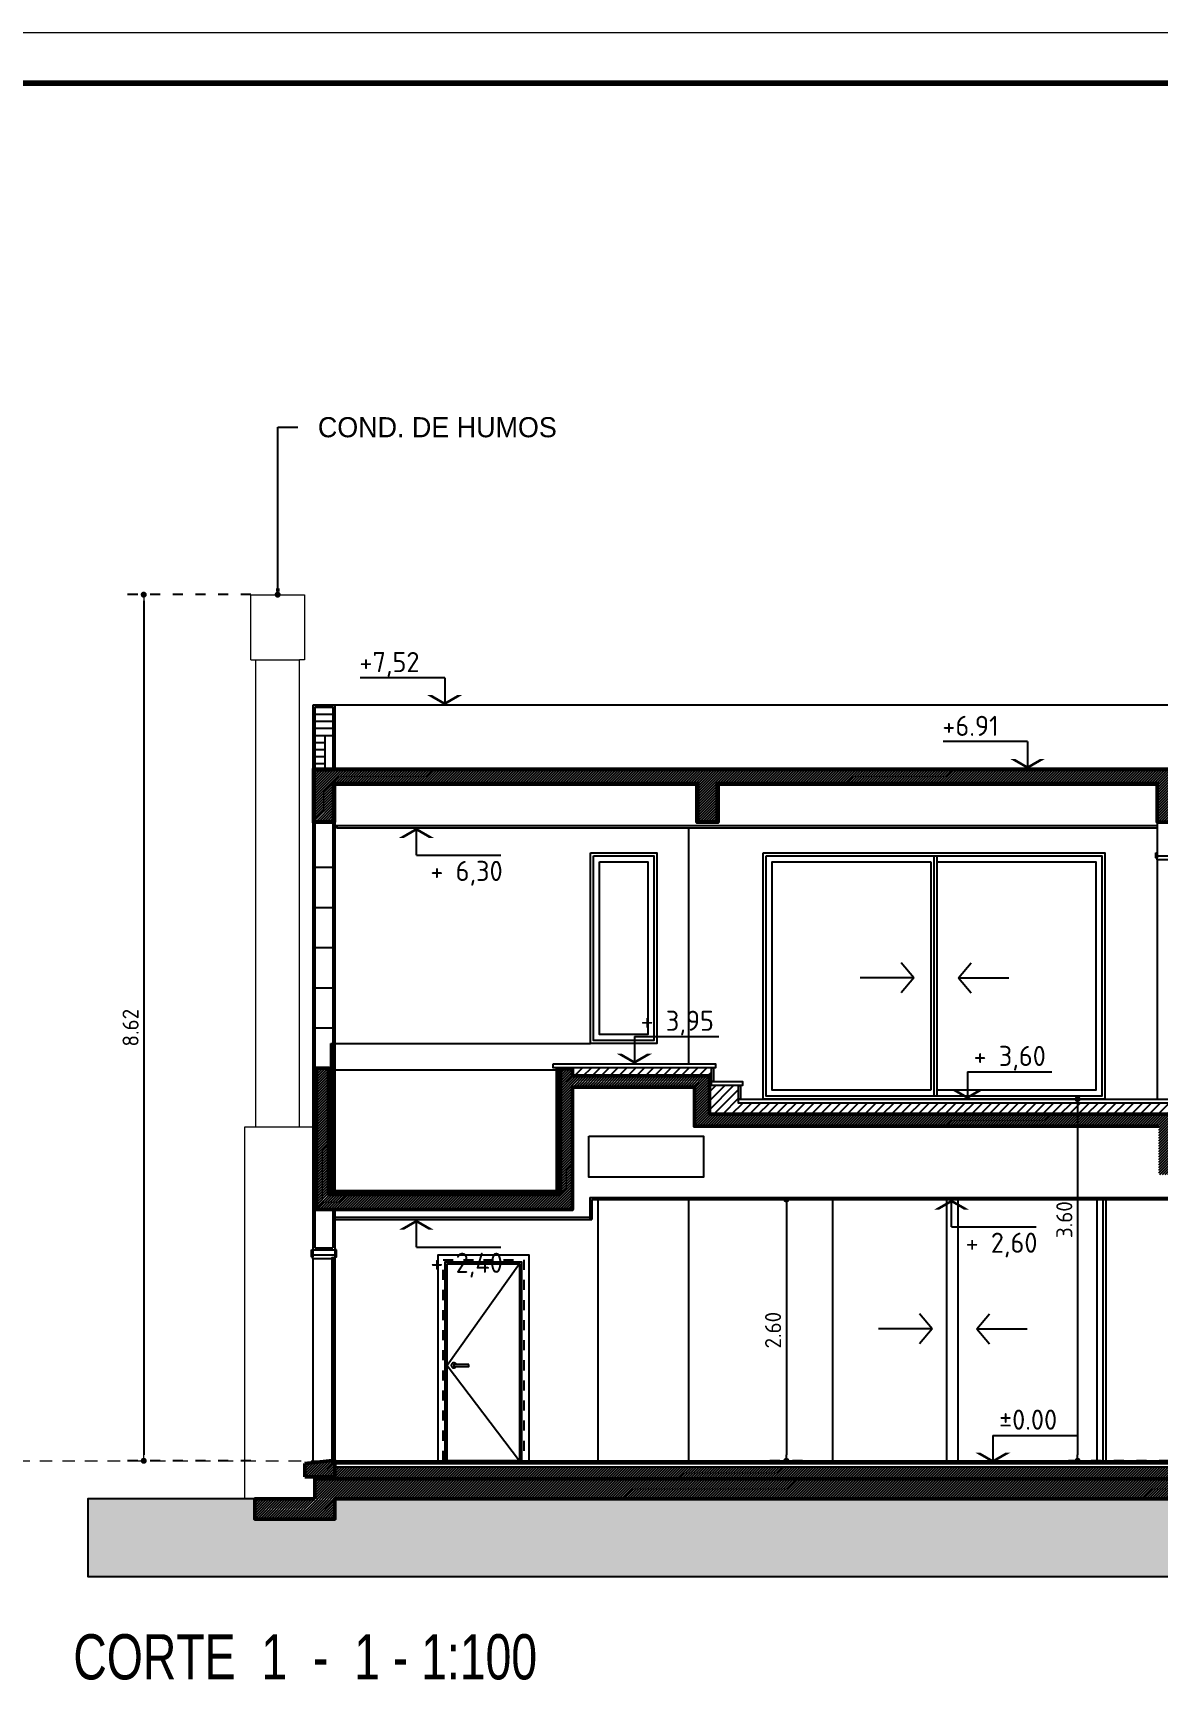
# Model space of a CAD drawing. Extents: x 233 to 569, y -241 to -74.
# Drawn here: x 421.59 to 432.78, y -133.01 to -116.62 of the extents above; entities that cross this region are included whole.
import ezdxf
from ezdxf import colors
from ezdxf.entities.mleader import LeaderData, LeaderLine
from ezdxf.enums import TextEntityAlignment as Align
from ezdxf.math import Vec2, Vec3

# ---------------------------------------------------------------- set-up
doc = ezdxf.new("R2010")
doc.units = 0
doc.header["$MEASUREMENT"] = 0
for name, pattern in [('CENTER', [2, 1.25, -0.25, 0.25, -0.25]), ('DASHED', [19.05, 12.7, -6.35]), ('DOT2', [0.125, 0, -0.125]), ('HIDDEN2', [0.1875, 0.125, -0.0625])]:
    doc.linetypes.add(name, pattern=pattern)
doc.layers.get('0').update_dxf_attribs({"linetype": 'CONTINUOUS', "lineweight": 50})
doc.layers.get('DEFPOINTS').update_dxf_attribs({"linetype": 'CONTINUOUS'})
for name, color, linetype in [('240 - CARPETA', 2, 'CONTINUOUS'), ('240 - CARPINTERIA 1', 2, 'CONTINUOUS'), ('240 - CARPINTERIA 2', 1, 'CONTINUOUS'), ('240 - CARPINTERIA 3', 251, 'CONTINUOUS'), ('240 - CIELORRASO 1', 1, 'CONTINUOUS'), ('240 - CONTRAPISO', 2, 'CONTINUOUS'), ('240 - COTAS PARCIALES', 1, 'CONTINUOUS'), ('240 - ESTRUCTURA', 5, 'CONTINUOUS'), ('240 - HATCH ESTRUCTURA', 251, 'CONTINUOUS'), ('240 - HATCH MURO', 251, 'CONTINUOUS'), ('240 - MURO LADRILLOS', 8, 'CONTINUOUS'), ('240 - NIVELES', 1, 'CONTINUOUS'), ('240 - PUNTEADO 2', 251, 'DASHED'), ('240 - REVOQUE', 3, 'CONTINUOUS'), ('240 - SOLADO', 1, 'CONTINUOUS'), ('240 - TIERRA', 251, 'CONTINUOUS'), ('240 - VISTA 4', 251, 'CONTINUOUS'), ('DS_ST_quote 1_50', 7, 'CONTINUOUS')]:
    doc.layers.add(name, color=color, linetype=linetype)
for name, color, linetype, lineweight in [('2D PB VISTA FRONTAL', 4, 'CENTER', 20), ('COTAS', 1, 'CONTINUOUS', 9), ('GRAFISMOS', 8, 'CONTINUOUS', 13), ('LINEAS', 2, 'CONTINUOUS', 20), ('MARCOS', 4, 'CONTINUOUS', 80)]:
    doc.layers.add(name, color=color, linetype=linetype, lineweight=lineweight)
doc.styles.add('ARIAL', font='')
doc.styles.add('DIN', font='bahnschrift.ttf')
doc.styles.add('TEMPUS', font='GILC____.TTF')
doc.styles.add('TEXTO', font='ROMANS.SHX')
doc.styles.get('ARIAL').set_extended_font_data('DIN')
doc.dimstyles.new('PLANTA', dxfattribs={"dimscale": 0, "dimtxt": 0.16, "dimasz": 0.06, "dimexe": 0.18, "dimexo": 0, "dimgap": 0.05, "dimtad": 1, "dimzin": 0, "dimdsep": 46, "dimtxsty": 'ARIAL', "dimblk1": 'DOT', "dimblk2": 'DOT', "dimsah": 1, "dimcen": 0.09, "dimclrd": 1, "dimclre": 1, "dimclrt": 3, "dimadec": 0, "dimazin": 0, "dimtfac": 1, "dimtofl": 0, "dimtmove": 0, "dimatfit": 3, "dimldrblk": 'DOT', "dimfxl": 0.18, "dimtolj": 1, "dimtzin": 0, "dimarcsym": 0})
pattern_1 = [(45, (378.526496, -132.669067), (-0.013258252, 0.013258252), [])]

# ---------------------------------------------------------------- blocks, each defined once
blk = doc.blocks.new('NIVCOR20')
at = {"layer": '240 - NIVELES'}
for q in [(0.2103, 0.0681), (0, 0)]:
    blk.add_line((0, 0.0681), q, dxfattribs=at)
for points in [[(-0.0438, 0.0253), (-0.0312, 0.0253), (0, 0), (0, 0.0072)], [(0.0438, 0.0253), (0.0312, 0.0253), (0, 0), (0, 0.0072)]]:
    blk.add_solid(points, dxfattribs=at)
at = {"layer": '240 - NIVELES', "style": 'TEXTO'}
blk.add_attdef('NIVEL', text='', height=0.05, dxfattribs=at).set_placement((0.6035, 0.0824), align=Align.RIGHT)
blk = doc.blocks.new('_DOT')
at = {"color": 0, "linetype": 'ByBlock'}
blk.add_line((-0.5, 0), (-1, 0), dxfattribs=at)
at = {"color": 0, "linetype": 'ByBlock', "const_width": 0.5}
blk.add_lwpolyline([(-0.25, 0, 1), (0.25, 0, 1)], format="xyb", close=True, dxfattribs=at)
blk = doc.blocks.new('*D358')
at = {"layer": '240 - COTAS PARCIALES', "color": 1, "linetype": 'DOT2', "lineweight": -2, "transparency": 16777216}
for p, q in [((431.983, -127.229), (431.803, -127.229)), ((437.394, -130.829), (431.803, -130.829))]:
    blk.add_line(p, q, dxfattribs=at)
at = {"layer": '240 - COTAS PARCIALES', "color": 1, "lineweight": -2, "transparency": 16777216}
blk.add_line((431.983, -127.289), (431.983, -130.769), dxfattribs=at)
at = {"layer": 'DEFPOINTS', "color": 0, "transparency": 16777216}
for p in [(431.983, -127.229), (431.983, -130.829), (437.394, -130.829)]:
    blk.add_point(p, dxfattribs=at)
at = {"layer": '240 - COTAS PARCIALES', "color": 1, "lineweight": -2, "transparency": 16777216, "xscale": 0.06, "yscale": 0.06, "zscale": 0.06}
for p, rotation in [((431.983, -127.229), 90), ((431.983, -130.829), 270)]:
    blk.add_blockref('_DOT', p, dxfattribs=dict(at, rotation=rotation))
at = {"layer": '240 - COTAS PARCIALES', "color": 3, "transparency": 16777216, "insert": (431.851, -128.429), "char_height": 0.16, "attachment_point": 5, "rotation": 90, "style": 'ARIAL'}
blk.add_mtext('\\A1;3.60', dxfattribs=at)
blk = doc.blocks.new('*D359')
at = {"layer": 'DEFPOINTS', "color": 0, "transparency": 16777216}
for p in [(429.245, -128.229), (429.085, -130.829), (429.245, -130.829)]:
    blk.add_point(p, dxfattribs=at)
at = {"layer": 'DS_ST_quote 1_50', "color": 1, "linetype": 'DOT2', "lineweight": -2, "transparency": 16777216}
for p, q in [((429.245, -128.229), (428.905, -128.229)), ((429.245, -130.829), (428.905, -130.829))]:
    blk.add_line(p, q, dxfattribs=at)
at = {"layer": 'DS_ST_quote 1_50', "color": 1, "lineweight": -2, "transparency": 16777216}
blk.add_line((429.085, -128.289), (429.085, -130.769), dxfattribs=at)
at = {"layer": 'DS_ST_quote 1_50', "color": 1, "lineweight": -2, "transparency": 16777216, "xscale": 0.06, "yscale": 0.06, "zscale": 0.06}
for p, rotation in [((429.085, -128.229), 90), ((429.085, -130.829), 270)]:
    blk.add_blockref('_DOT', p, dxfattribs=dict(at, rotation=rotation))
at = {"layer": 'DS_ST_quote 1_50', "color": 3, "transparency": 16777216, "insert": (428.953, -129.529), "char_height": 0.16, "attachment_point": 5, "rotation": 90, "style": 'ARIAL'}
blk.add_mtext('\\A1;2.60', dxfattribs=at)
blk = doc.blocks.new('*D416')
at = {"layer": 'COTAS', "color": 1, "linetype": 'DOT2', "lineweight": -2, "transparency": 16777216}
for p, q in [((423.756, -122.209), (422.511, -122.209)), ((423.756, -130.829), (422.511, -130.829))]:
    blk.add_line(p, q, dxfattribs=at)
at = {"layer": 'COTAS', "color": 1, "lineweight": -2, "transparency": 16777216}
blk.add_line((422.691, -122.269), (422.691, -130.769), dxfattribs=at)
at = {"layer": 'DEFPOINTS', "color": 0, "transparency": 16777216}
for p in [(423.756, -122.209), (422.691, -130.829), (423.756, -130.829)]:
    blk.add_point(p, dxfattribs=at)
at = {"layer": 'COTAS', "color": 1, "lineweight": -2, "transparency": 16777216, "xscale": 0.06, "yscale": 0.06, "zscale": 0.06}
for p, rotation in [((422.691, -122.209), 90), ((422.691, -130.829), 270)]:
    blk.add_blockref('_DOT', p, dxfattribs=dict(at, rotation=rotation))
at = {"layer": 'COTAS', "color": 3, "transparency": 16777216, "insert": (422.56, -126.519), "char_height": 0.16, "attachment_point": 5, "rotation": 90, "style": 'ARIAL'}
blk.add_mtext('\\A1;8.62', dxfattribs=at)

msp = doc.modelspace()

# ---------------------------------------------------------------- hatches: boundary and pattern name
at = {"layer": '240 - HATCH ESTRUCTURA'}
h = msp.add_hatch(dxfattribs=at)
h.set_pattern_fill('ANSI31', color=12, scale=0.15, style=0)
h.set_pattern_definition(pattern_1)
h.paths.add_polyline_path([(444.3762, -124.7775), (444.3762, -124.6775), (444.3062, -124.6775), (444.3062, -123.9592), (424.394, -123.9592), (424.394, -124.4592), (424.574, -124.4592), (424.574, -124.0792), (428.2103, -124.0792), (428.2103, -124.4592), (428.3903, -124.4592), (428.3903, -124.0792), (432.7911, -124.0792), (432.7911, -124.4592), (432.9811, -124.4592), (432.9811, -124.0792), (436.6111, -124.0792), (436.6111, -124.4592), (436.7911, -124.4592), (436.7911, -124.0792), (440.4063, -124.0792), (440.4063, -124.4592), (440.5863, -124.4592), (440.5863, -124.0792), (444.1163, -124.0792), (444.1163, -124.6775), (444.1163, -124.7775)])
h = msp.add_hatch(dxfattribs=at)
h.set_pattern_fill('ANSI31', color=12, scale=0.15, style=0)
h.set_pattern_definition(pattern_1)
h.paths.add_polyline_path([(428.2103, -124.4592), (428.3903, -124.4592), (428.3903, -124.0792), (432.7911, -124.0792), (432.7911, -124.4592), (432.9811, -124.4592), (432.9811, -124.0792), (436.6111, -124.0792), (436.6111, -124.4592), (436.7911, -124.4592), (436.7911, -124.0792), (440.4063, -124.0792), (440.4063, -124.4592), (440.5863, -124.4592), (440.5863, -124.0792), (444.1163, -124.0792), (444.1163, -124.6775), (444.3062, -124.6775), (444.3062, -123.9592), (424.394, -123.9592), (424.394, -124.4592), (424.574, -124.4592), (424.574, -124.0792), (428.2103, -124.0792)])
h = msp.add_hatch(dxfattribs=at)
h.set_pattern_fill('ANSI31', color=12, scale=0.15, style=0)
h.set_pattern_definition(pattern_1)
h.paths.add_polyline_path([(432.9811, -127.4992), (444.1162, -127.4992), (444.1162, -127.3792), (428.3203, -127.3792), (428.3203, -126.9992), (426.9565, -126.9992), (426.9565, -126.9281), (426.8365, -126.9281), (426.8365, -128.1792), (424.5304, -128.1792), (424.5304, -126.9211), (424.4104, -126.9211), (424.4104, -128.3292), (426.9565, -128.3292), (426.9565, -127.1092), (428.1703, -127.1092), (428.1703, -127.4992), (432.7911, -127.4992), (432.7911, -127.9792), (432.9811, -127.9792)])
h = msp.add_hatch(dxfattribs=at)
h.set_pattern_fill('ANSI31', color=12, scale=0.15, style=0)
h.paths.add_polyline_path([(424.2941, -130.8548), (424.539, -130.8284), (424.594, -130.8284), (424.594, -130.9892), (424.2941, -130.9892)])
h = msp.add_hatch(dxfattribs=at)
h.set_pattern_fill('ANSI31', color=12, scale=0.15, style=0)
h.set_pattern_definition([(45, (49.477678, 1.659864), (-0.01325825215, 0.01325825215), [])])
h.paths.add_polyline_path([(424.594, -130.8892), (424.594, -131.0092), (444.0963, -131.0092), (444.0963, -130.8892)])
h = msp.add_hatch(dxfattribs=at)
h.set_pattern_fill('ANSI31', color=12, scale=0.15, style=0)
h.set_pattern_definition([(45, (48.037678, 1.259864), (-0.01325825215, 0.01325825215), [])])
h.paths.add_polyline_path([(444.648, -131.4092), (444.648, -131.2092), (444.3962, -131.2092), (444.3962, -131.0092), (424.394, -131.0092), (424.394, -131.2092), (423.7953, -131.2092), (423.7953, -131.4092), (424.594, -131.4092), (424.594, -131.2092), (444.0963, -131.2092), (444.0963, -131.4092)])
at = {"layer": '240 - HATCH MURO'}
h = msp.add_hatch(dxfattribs=at)
h.set_pattern_fill('ANSI31', color=256, scale=0.5, style=0)
h.set_pattern_definition([(45, (378.526496, -132.66907), (-0.044194174, 0.044194174), [])])
h.paths.add_polyline_path([(428.3403, -126.9192), (426.8365, -126.9192), (426.8365, -126.9281), (426.9565, -126.9281), (426.9565, -126.9992), (428.3203, -126.9992), (428.3203, -127.3792), (437.8604, -127.3792), (437.8604, -127.2692), (428.6103, -127.2692), (428.6103, -127.2292), (428.6103, -127.0942), (428.3403, -127.0942), (428.3403, -127.0542)])
at = {"layer": '240 - TIERRA'}
msp.add_hatch(color=256, dxfattribs=at).paths.add_polyline_path([(424.594, -131.2092), (424.594, -131.4092), (423.7953, -131.4092), (423.7953, -131.2092), (424.364, -131.2092), (422.134, -131.2092), (422.134, -131.9792), (446.2052, -131.98), (446.2052, -131.21), (444.648, -131.2092), (444.648, -131.4092), (444.0963, -131.4092), (444.0963, -131.2092)])

# ---------------------------------------------------------------- linework, layer by layer
for p, q in [((424.2941, -130.8548), (424.2941, -130.9892)), ((424.594, -130.8492), (444.0963, -130.8492)), ((424.2941, -130.9892), (424.594, -130.9892))]:
    msp.add_line(p, q)
for points in [[(444.3212, -124.6775), (444.3212, -123.9442), (424.379, -123.9442), (424.379, -124.4742), (424.589, -124.4742), (424.589, -124.0942), (428.1953, -124.0942), (428.1953, -124.4742), (428.4053, -124.4742), (428.4053, -124.0942), (432.7761, -124.0942), (432.7761, -124.4742), (432.9961, -124.4742), (432.9961, -124.0942), (436.5961, -124.0942), (436.5961, -124.4742), (436.8061, -124.4742), (436.8061, -124.0942), (440.3913, -124.0942), (440.3913, -124.4742), (440.6013, -124.4742), (440.6013, -124.0942), (444.1013, -124.0942), (444.1013, -124.6775)], [(440.6913, -127.4992), (444.1162, -127.4989), (444.1162, -127.3792), (428.3203, -127.3792), (428.3203, -126.9992), (426.9565, -126.9992), (426.9565, -126.9281), (426.8365, -126.9281), (426.8365, -128.1792), (424.5304, -128.1792), (424.5304, -126.9211), (424.4104, -126.9211), (424.4104, -128.3292), (426.9565, -128.3292), (426.9565, -127.1092), (428.1703, -127.1092), (428.1703, -127.4992), (428.1703, -127.4992), (432.7911, -127.4992)], [(424.594, -130.9892), (424.594, -130.8284), (424.539, -130.8284), (424.2941, -130.8548)], [(424.394, -131.2092), (424.394, -131.0092), (444.3962, -131.0092), (444.3962, -131.2092), (444.648, -131.2092), (444.648, -131.4092), (444.0963, -131.4092), (444.0963, -131.4092), (444.0963, -131.2092), (424.594, -131.2092), (424.594, -131.4092), (424.594, -131.4092), (423.7953, -131.4092), (423.7953, -131.2092), (424.394, -131.2092)]]:
    msp.add_lwpolyline(points)
at = {"layer": '240 - CARPETA'}
for points in [[(424.554, -126.6767), (424.574, -126.6767), (424.574, -128.1592), (424.554, -128.1592)], [(424.574, -126.6767), (424.594, -126.6767), (424.594, -128.1792), (424.574, -128.1792)], [(426.7665, -126.8792), (428.3803, -126.8792), (428.3803, -126.9192), (426.7665, -126.9192)], [(426.7965, -126.9192), (426.8165, -126.9192), (426.8165, -128.1392), (426.7965, -128.1392)], [(426.8165, -126.9192), (426.8365, -126.9192), (426.8365, -128.1792), (426.8165, -128.1792)], [(428.3403, -126.9192), (428.3603, -126.9192), (428.3603, -127.0542), (428.3403, -127.0542)], [(428.3403, -127.0542), (428.6503, -127.0542), (428.6503, -127.0942), (428.3403, -127.0942)], [(428.6103, -127.0942), (428.6303, -127.0942), (428.6303, -127.2292), (428.6103, -127.2292)], [(424.554, -128.1592), (426.8365, -128.1592), (426.8365, -128.1792), (424.554, -128.1792)], [(424.594, -128.1392), (426.8365, -128.1392), (426.8365, -128.1592), (424.594, -128.1592)]]:
    msp.add_lwpolyline(points, close=True, dxfattribs=at)
for points in [[(424.594, -126.9392), (426.7965, -126.9392)], [(437.8604, -127.2692), (428.6103, -127.2692), (428.6103, -127.2292), (437.8604, -127.2292)]]:
    msp.add_lwpolyline(points, dxfattribs=at)
at = {"layer": '240 - CARPINTERIA 1', "color": 6}
for p, q in [((432.7761, -124.0942), (432.7761, -124.8092)), ((432.7761, -124.8092), (432.9961, -124.8092)), ((432.2349, -128.2292), (432.2349, -130.8292))]:
    msp.add_line(p, q, dxfattribs=at)
at = {"layer": '240 - CARPINTERIA 1'}
for points in [[(432.7611, -124.7792), (432.7761, -124.7792), (432.7761, -124.8292), (432.7611, -124.8292)], [(432.7761, -124.8092), (432.9961, -124.8092), (432.9961, -124.8392), (432.9561, -124.8392), (432.9561, -124.8492), (432.7761, -124.8492)], [(424.359, -128.7292), (424.374, -128.7292), (424.374, -128.7992), (424.359, -128.7992)], [(424.374, -128.7792), (424.594, -128.7792), (424.594, -128.8092), (424.5615, -128.8092), (424.5615, -128.8192), (424.374, -128.8192)], [(424.5615, -130.8263), (424.5865, -130.8263), (424.5865, -128.8142), (424.5615, -128.8142)], [(424.609, -128.7292), (424.594, -128.7292), (424.594, -128.7992), (424.609, -128.7992)]]:
    msp.add_lwpolyline(points, close=True, dxfattribs=at)
at = {"layer": '240 - CARPINTERIA 1', "color": 6}
msp.add_lwpolyline([(427.1206, -127.5991), (428.2597, -127.5991), (428.2597, -128.0068), (427.1206, -128.0068)], close=True, dxfattribs=at)
msp.add_lwpolyline([(424.594, -130.9892), (424.594, -130.8284), (424.539, -130.8284), (424.2941, -130.8548)], dxfattribs=at)
at = {"layer": '240 - CARPINTERIA 2'}
for p, q in [((432.7761, -124.8492), (432.7761, -127.2292)), ((424.374, -128.8192), (424.374, -130.8484)), ((424.594, -128.8092), (424.594, -130.7792)), ((424.594, -128.8092), (424.594, -130.8292))]:
    msp.add_line(p, q, dxfattribs=at)
at = {"layer": '240 - CARPINTERIA 2', "color": 0}
for points in [[(425.6215, -130.8292), (425.6215, -128.7792), (426.5215, -128.7792), (426.5215, -130.8292)], [(425.6915, -130.8292), (425.6915, -128.8492), (426.4515, -128.8492), (426.4515, -130.8292)], [(425.7115, -130.8292), (425.7115, -128.8692), (426.4315, -128.8692), (426.4315, -130.8292)]]:
    msp.add_lwpolyline(points, dxfattribs=at)
msp.add_lwpolyline([(425.7115, -130.8292), (425.7115, -128.8692), (426.4315, -128.8692), (426.4315, -130.8292)], close=True, dxfattribs=at)
at = {"layer": '240 - CARPINTERIA 3'}
for p, q in [((426.4315, -128.8692), (425.7115, -129.8792)), ((425.7115, -129.8792), (426.4315, -130.8292))]:
    msp.add_line(p, q, dxfattribs=at)
msp.add_lwpolyline([(425.9266, -129.8692), (425.7766, -129.8692), (425.7766, -129.8892), (425.9266, -129.8892)], close=True, dxfattribs=at)
msp.add_arc((425.7766, -129.8792), 0.025, 23.57818, 336.42182, dxfattribs=at)
at = {"layer": '240 - CIELORRASO 1'}
for p, q in [((444.3962, -123.3092), (424.374, -123.3092)), ((432.7761, -124.5092), (424.594, -124.5092)), ((427.1303, -128.4092), (424.594, -128.4092))]:
    msp.add_line(p, q, dxfattribs=at)
for points in [[(424.594, -124.5192), (424.614, -124.5192), (424.614, -124.5292), (432.7761, -124.5292)], [(424.594, -128.4292), (427.1503, -128.4292)]]:
    msp.add_lwpolyline(points, dxfattribs=at)
at = {"layer": '240 - CONTRAPISO'}
msp.add_line((424.594, -130.8892), (444.0963, -130.8892), dxfattribs=at)
at = {"layer": '240 - ESTRUCTURA', "color": 6}
for p, q in [((424.374, -123.3092), (424.594, -123.3163)), ((428.1103, -124.5292), (428.1103, -126.8792)), ((426.8365, -126.9281), (426.8365, -126.9192))]:
    msp.add_line(p, q, dxfattribs=at)
at = {"layer": '240 - ESTRUCTURA'}
msp.add_line((444.0963, -123.9592), (424.394, -123.9592), dxfattribs=at)
at = {"layer": '240 - ESTRUCTURA', "color": 6}
msp.add_lwpolyline([(444.3062, -123.9592), (424.394, -123.9592), (424.394, -124.4592), (424.574, -124.4592), (424.574, -124.0792), (428.2103, -124.0792), (428.2103, -124.4592), (428.3903, -124.4592), (428.3903, -124.0792), (432.7911, -124.0792)], dxfattribs=at)
at = {"layer": '240 - MURO LADRILLOS'}
for p, q in [((424.394, -123.3292), (424.574, -123.3292)), ((424.394, -123.3992), (424.574, -123.3992)), ((424.574, -123.3292), (424.574, -123.9592)), ((424.394, -123.4692), (424.574, -123.4692)), ((424.394, -123.5392), (424.574, -123.5392)), ((424.394, -123.6092), (424.574, -123.6092)), ((424.394, -123.6792), (424.494, -123.6792)), ((424.394, -123.7492), (424.494, -123.7492)), ((424.494, -123.6092), (424.494, -123.9592)), ((424.394, -123.8192), (424.494, -123.8192)), ((424.394, -123.8892), (424.494, -123.8892)), ((424.394, -124.9211), (424.574, -124.9211)), ((424.394, -125.3211), (424.574, -125.3211)), ((424.394, -125.7211), (424.574, -125.7211)), ((424.394, -125.7211), (424.574, -125.7211)), ((424.394, -125.7211), (424.574, -125.7211)), ((424.394, -126.1211), (424.574, -126.1211)), ((424.394, -126.1211), (424.574, -126.1211)), ((424.394, -126.1211), (424.574, -126.1211)), ((424.394, -126.5211), (424.574, -126.5211)), ((424.394, -126.9211), (424.554, -126.9211))]:
    msp.add_line(p, q, dxfattribs=at)
at = {"layer": '240 - MURO LADRILLOS', "color": 6}
for p, q in [((424.394, -123.9592), (424.574, -123.9592)), ((424.594, -128.1592), (426.8165, -128.1592))]:
    msp.add_line(p, q, dxfattribs=at)
at = {"layer": '240 - PUNTEADO 2', "ltscale": 0.005}
for points in [[(425.6215, -130.8292), (425.6215, -128.7792), (426.5215, -128.7792), (426.5215, -130.8292)], [(425.6715, -130.8292), (425.6715, -128.8292), (426.4715, -128.8292), (426.4715, -130.8292)], [(425.6915, -130.8292), (425.6915, -128.8492), (426.4515, -128.8492), (426.4515, -130.8292)]]:
    msp.add_lwpolyline(points, dxfattribs=at)
at = {"layer": '240 - REVOQUE'}
for p, q in [((424.374, -123.3092), (424.374, -128.7292)), ((424.394, -123.3292), (424.394, -128.7092)), ((424.594, -123.3163), (424.594, -123.9592)), ((424.574, -124.0792), (424.574, -126.9211)), ((424.594, -124.0792), (424.594, -128.1792)), ((424.574, -128.3292), (424.574, -128.7092)), ((424.594, -128.3292), (424.594, -128.7292))]:
    msp.add_line(p, q, dxfattribs=at)
at = {"layer": '240 - REVOQUE', "color": 6}
msp.add_line((426.9565, -126.9992), (428.3203, -126.9992), dxfattribs=at)
at = {"layer": '240 - SOLADO'}
for p, q in [((427.1303, -128.2092), (443.7763, -128.2092)), ((427.1303, -128.2092), (427.1303, -128.4292)), ((427.1503, -128.2292), (443.7963, -128.2292)), ((427.1503, -128.2292), (427.1503, -128.4292)), ((424.374, -128.7292), (424.594, -128.7292)), ((424.394, -128.7092), (424.574, -128.7092)), ((424.594, -130.8292), (444.0963, -130.8292))]:
    msp.add_line(p, q, dxfattribs=at)
at = {"layer": '240 - TIERRA'}
msp.add_lwpolyline([(424.364, -131.2092), (422.134, -131.2092), (422.134, -131.9792), (446.2052, -131.9792), (446.2052, -131.2107), (444.648, -131.2107)], dxfattribs=at)
at = {"layer": '240 - VISTA 4'}
for p, q in [((430.5232, -124.8692), (430.5232, -127.1392)), ((430.5532, -124.8092), (430.5532, -127.1992)), ((430.5832, -124.8092), (430.5832, -127.1992)), ((430.3532, -126.0217), (430.2282, -125.8717)), ((430.7982, -126.0217), (430.9232, -125.8717)), ((430.3532, -126.0217), (430.2282, -126.1717)), ((430.7982, -126.0217), (430.9232, -126.1717)), ((427.2103, -128.2292), (427.2103, -130.8292)), ((428.1103, -128.2292), (428.1103, -130.8292)), ((429.5456, -128.2292), (429.5456, -130.8292)), ((429.5456, -128.2292), (429.5456, -130.8292)), ((430.6786, -128.2292), (430.6786, -130.8292)), ((430.7912, -128.2292), (430.7912, -130.8292)), ((432.1749, -128.2292), (432.1749, -130.8292)), ((432.2349, -128.2292), (432.2349, -130.8292)), ((432.2649, -128.2292), (432.2649, -130.8292)), ((430.5349, -129.5167), (430.4099, -129.3667)), ((430.9799, -129.5167), (431.1049, -129.3667)), ((430.5349, -129.5167), (430.4099, -129.6667)), ((430.9799, -129.5167), (431.1049, -129.6667))]:
    msp.add_line(p, q, dxfattribs=at)
for points in [[(427.1359, -124.7792), (427.7959, -124.7792), (427.7959, -126.6767), (427.1359, -126.6767)], [(427.1659, -124.8092), (427.7659, -124.8092), (427.7659, -126.6467), (427.1659, -126.6467)], [(427.2259, -124.8692), (427.7059, -124.8692), (427.7059, -126.5867), (427.2259, -126.5867)], [(428.8532, -124.7792), (432.2532, -124.7792), (432.2532, -127.2292), (428.8532, -127.2292)], [(428.8832, -124.8092), (432.2232, -124.8092), (432.2232, -127.1992), (428.8832, -127.1992)]]:
    msp.add_lwpolyline(points, close=True, dxfattribs=at)
for points in [[(430.5232, -127.1392), (428.9432, -127.1392), (428.9432, -124.8692), (430.5232, -124.8692)], [(430.5832, -124.8692), (432.1632, -124.8692), (432.1632, -127.1392), (430.5832, -127.1392)], [(430.3532, -126.0217), (429.8199, -126.0217)], [(430.7982, -126.0217), (431.2982, -126.0217)], [(424.594, -126.6767), (427.1359, -126.6767)], [(430.5349, -129.5167), (430.0016, -129.5167)], [(430.9799, -129.5167), (431.4799, -129.5167)]]:
    msp.add_lwpolyline(points, dxfattribs=at)
at = {"layer": '2D PB VISTA FRONTAL', "color": 9, "linetype": 'Continuous', "lineweight": 15, "true_color": 0xc7c8ca}
for p, q in [((423.7561, -122.8592), (423.7561, -122.2092)), ((423.7561, -122.2092), (424.2915, -122.2092)), ((424.2915, -122.2092), (424.2915, -122.8592)), ((423.7561, -122.8592), (423.8061, -122.8592)), ((423.8061, -127.5092), (423.8061, -122.8592)), ((423.8061, -122.8592), (424.2415, -122.8592)), ((424.2415, -127.5092), (424.2415, -122.8592)), ((424.2915, -122.8592), (424.2415, -122.8592)), ((424.374, -127.5092), (423.6942, -127.5092)), ((423.6942, -127.5092), (423.6942, -131.2092))]:
    msp.add_line(p, q, dxfattribs=at)
at = {"layer": 'GRAFISMOS', "linetype": 'HIDDEN2'}
msp.add_line((420.9813, -130.8292), (447.8315, -130.8292), dxfattribs=at)
at = {"layer": 'LINEAS'}
msp.add_line((467.4834, -116.6186), (348.4834, -116.6186), dxfattribs=at)
at = {"layer": 'MARCOS'}
msp.add_line((466.9834, -117.1186), (351.4834, -117.1186), dxfattribs=at)

# ---------------------------------------------------------------- block references
at = {"layer": '240 - NIVELES'}
ref = msp.add_blockref('NIVCOR20', (425.6854, -123.3092), dxfattribs=dict(at, xscale=-4, yscale=4, zscale=4))
ref.add_attrib('NIVEL', '+7,52', (424.8372, -122.9797), dxfattribs={"linetype": 'Continuous', "height": 0.2, "style": 'ARIAL'})
ref = msp.add_blockref('NIVCOR20', (431.4854, -123.9442), dxfattribs=dict(at, xscale=-4, yscale=4, zscale=4))
ref.add_attrib('NIVEL', '+6.91', (430.6372, -123.6147), dxfattribs={"linetype": 'Continuous', "height": 0.2, "style": 'ARIAL'})
ref = msp.add_blockref('NIVCOR20', (425.404, -124.5292), dxfattribs=dict(at, xscale=-4, yscale=4, zscale=4, rotation=180))
ref.add_attrib('NIVEL', '+ 6,30', dxfattribs={"linetype": 'Continuous', "height": 0.2, "rotation": 180, "style": 'ARIAL', "text_generation_flag": 6}).set_placement((425.5431, -124.8587), align=Align.TOP_LEFT)
ref = msp.add_blockref('NIVCOR20', (427.5734, -126.8792), dxfattribs=dict(at, xscale=4, yscale=4, zscale=4))
ref.add_attrib('NIVEL', '+ 3,95', (427.6349, -126.5497), dxfattribs={"linetype": 'Continuous', "height": 0.2, "style": 'ARIAL'})
ref = msp.add_blockref('NIVCOR20', (430.8863, -127.2292), dxfattribs=dict(at, xscale=4, yscale=4, zscale=4))
ref.add_attrib('NIVEL', '+ 3,60', (430.9477, -126.8997), dxfattribs={"linetype": 'Continuous', "height": 0.2, "style": 'ARIAL'})
ref = msp.add_blockref('NIVCOR20', (430.7292, -128.2292), dxfattribs=dict(at, xscale=-4, yscale=4, zscale=4, rotation=180))
ref.add_attrib('NIVEL', '+ 2,60', dxfattribs={"linetype": 'Continuous', "height": 0.2, "rotation": 180, "style": 'ARIAL', "text_generation_flag": 6}).set_placement((430.8683, -128.5587), align=Align.TOP_LEFT)
ref = msp.add_blockref('NIVCOR20', (425.404, -128.4292), dxfattribs=dict(at, xscale=-4, yscale=4, zscale=4, rotation=180))
ref.add_attrib('NIVEL', '+ 2,40', dxfattribs={"linetype": 'Continuous', "height": 0.2, "rotation": 180, "style": 'ARIAL', "text_generation_flag": 6}).set_placement((425.5431, -128.7587), align=Align.TOP_LEFT)
ref = msp.add_blockref('NIVCOR20', (431.1402, -130.8492), dxfattribs=dict(at, xscale=4, yscale=4, zscale=4))
ref.add_attrib('NIVEL', '±0.00', (431.2016, -130.5197), dxfattribs={"linetype": 'Continuous', "height": 0.2, "style": 'ARIAL'})

# ---------------------------------------------------------------- texts
at = {"style": 'TEMPUS'}
msp.add_text('CORTE  1  -  1 - 1:100', height=0.45, dxfattribs=at).set_placement((421.9905, -133.0049))

# ---------------------------------------------------------------- dimensions: what is measured, and where the dimension line sits
at = {"layer": '240 - COTAS PARCIALES'}
dim = msp.add_linear_dim(base=(431.9826, -130.8292), p1=(431.9826, -127.2292), p2=(437.3937, -130.8292), angle=90, dimstyle='PLANTA', override={"dimscale": 1}, dxfattribs=at)
dim.commit()
dim.dimension.update_dxf_attribs({"geometry": '*D358', "text_midpoint": (431.9826, -128.4292), "dimtype": 160})
at = {"layer": 'COTAS'}
dim = msp.add_aligned_dim(p1=(423.7561, -122.2092), p2=(423.7561, -130.8292), distance=-1.0647, dimstyle='PLANTA', override={"dimscale": 1}, dxfattribs=at)
dim.commit()
dim.dimension.update_dxf_attribs({"geometry": '*D416', "text_midpoint": (422.5601, -126.5192)})
at = {"layer": 'DS_ST_quote 1_50'}
dim = msp.add_aligned_dim(p1=(429.2445, -128.2292), p2=(429.2445, -130.8292), distance=-0.1597, dimstyle='PLANTA', override={"dimscale": 1}, dxfattribs=at)
dim.commit()
dim.dimension.update_dxf_attribs({"geometry": '*D359', "text_midpoint": (428.9534, -129.5292)})

# ---------------------------------------------------------------- leaders
ml = msp.add_multileader_mtext('Standard')
ml.set_content('COND. DE HUMOS', color=3, style='DIN')
ml.set_leader_properties(color=1)
ml.set_arrow_properties(name='DOT')
ml.build(insert=Vec2(0, 0))
ml.multileader.update_dxf_attribs({"dogleg_length": 0.2, "arrow_head_size": 0.06})
ctx = ml.context
ctx.base_point, ctx.char_height, ctx.arrow_head_size, ctx.landing_gap_size, ctx.plane_origin = Vec3(424.2238, -120.5435), 0.2, 0.06, 0.2, Vec3(424.0238, -122.2092)
notes = []
notes.append((ctx, [(0, (1, 1, 0), (424.0238, -120.5435), (1, 0), 0.2, [(0, [(424.0238, -122.2092)], 0, [])])]))
ctx.mtext.insert, ctx.mtext.flow_direction = Vec3(424.4238, -120.4425), 5
for ctx, leaders in notes:
    for number, flags, end, landing, length, lines in leaders:
        leader = LeaderData()
        leader.index, (leader.has_last_leader_line, leader.has_dogleg_vector, leader.attachment_direction) = number, flags
        leader.last_leader_point, leader.dogleg_vector, leader.dogleg_length = Vec3(end), Vec3(landing), length
        for number, points, colour, breaks in lines:
            line = LeaderLine()
            line.index, line.vertices, line.color, line.breaks = number, Vec3.list(points), colors.encode_raw_color(colour), breaks
            leader.lines.append(line)
        ctx.leaders.append(leader)

doc.saveas('drawing.dxf')
